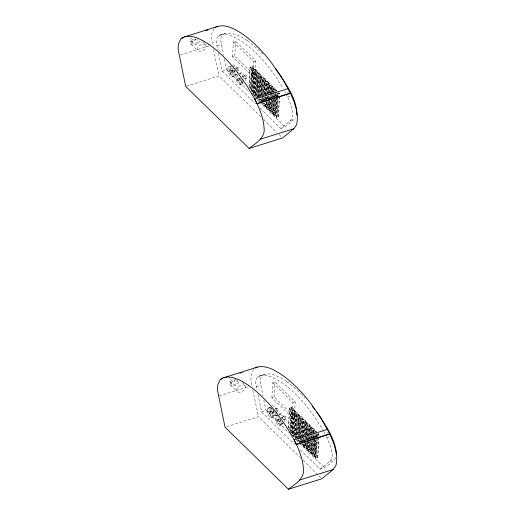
<?xml version="1.0" encoding="UTF-8"?>
<svg xmlns="http://www.w3.org/2000/svg" width="515" height="515" viewBox="0 0 515 515"><rect width="100%" height="100%" fill="white"/><g stroke="black" fill="none" stroke-linecap="round" stroke-linejoin="round"><path stroke-width="0.39" stroke-dasharray="2.58 1.93" d="M232.58 56.843L233.334 41.895L235.561 41.194L255.833 61.034L255.073 75.988L252.846 76.684L232.58 56.843L234.808 56.148L255.073 75.988M234.808 56.148L235.561 41.194M249.112 86.797L250.11 67.15L252.337 66.448L251.423 90.305M249.35 87.859L250.11 67.15M250.425 88.908L251.462 68.469L253.689 67.774L252.775 91.625L250.541 92.327M250.702 89.179L251.462 68.469M251.14 90.028L252.337 66.448M254.12 92.951L255.041 69.094L252.814 69.795L251.616 93.376L254.12 92.951L251.893 93.646M252.015 91.29L252.814 69.795M252.846 76.684L253.605 61.736L233.334 41.895M253.689 67.774L252.775 91.625M255.472 94.271L256.393 70.42L254.165 71.115L252.968 94.696L255.472 94.271L253.245 94.972M253.283 94.187L254.165 71.115M253.844 92.674L255.041 69.094M255.511 72.441L254.32 96.022L256.824 95.597L254.597 96.292L255.511 72.441L258.021 72.016L256.824 95.597M255.195 94L256.393 70.42M258.176 96.917L259.09 73.066L256.863 73.761L255.672 97.341L258.176 96.917L255.949 97.618M255.987 96.833L256.863 73.761M256.547 95.32L257.745 71.74M257.024 98.668L258.215 75.087L260.442 74.385L259.605 96.672M257.378 97.367L258.215 75.087M257.899 96.646L259.09 73.066M258.453 98.416L259.566 76.407L261.794 75.711L261.079 95.636M258.852 96.331L259.566 76.407M259.251 97.966L260.442 74.385M259.727 101.313L260.918 77.733L263.146 77.031L262.232 100.889L259.727 101.313L262.232 100.889M260.004 101.584L260.242 96.871M260.281 96.08L260.918 77.733M260.68 97.721L261.794 75.711M261.073 102.633L261.272 98.706M261.433 95.558L262.27 79.053L264.498 78.357L263.983 94.348M261.433 101.333L261.672 96.62M261.71 95.835L262.27 79.053M261.955 100.612L263.146 77.031M262.508 102.388L262.747 97.67M262.785 96.884L263.622 80.379L265.849 79.677L265.135 99.601M262.708 104.23L262.425 103.959L264.935 103.534L262.708 104.23L262.862 101.088M262.908 100.303L263.107 96.369M263.146 95.584L263.622 80.379M263.3 101.938L263.5 98.005M263.545 97.219L264.498 78.357M263.661 100.637L263.822 97.496M266.525 100.142L266.287 104.854L264.06 105.556L263.899 102.923M263.938 102.137L264.176 97.419M264.337 94.277L264.974 81.698L267.201 81.003L266.841 93.852M264.06 105.556L264.298 100.837M264.337 100.052L264.575 95.333M264.613 94.548L264.974 81.698M264.736 101.687L264.974 96.968M265.013 96.183L265.849 79.677M267.955 99.891L267.639 106.18L265.405 106.875L265.328 102.672M265.489 99.53L266.326 83.024L268.553 82.323L268.276 93.601M265.405 106.875L265.727 100.586M265.766 99.801L266.004 95.088M266.043 94.296L266.326 83.024M266.287 104.854L266.403 96.723M266.442 95.938L267.201 81.003M266.564 99.35L266.802 94.638M269.384 99.64L268.985 107.5L266.757 108.202L266.802 101.635M266.841 100.85L267.04 96.923M267.195 93.775L267.678 84.344L269.905 83.649L269.706 93.35M266.757 108.202L267.079 101.912M267.24 98.764L267.44 94.837M267.478 94.052L267.678 84.344M267.639 106.18L267.555 101.976M267.716 98.829L268.553 82.323M267.993 99.105L268.231 94.387M271.135 93.099L270.336 108.826L268.109 109.521L268.231 101.391M268.27 100.605L268.508 95.887M268.547 95.101L269.03 85.67L271.257 84.969L271.173 92.314M268.109 109.521L268.63 99.305M268.669 98.52L268.785 96.157M268.946 93.015L269.03 85.67M268.985 107.5L269.03 100.94M269.068 100.155L269.268 96.221M269.422 93.08L269.905 83.649M269.422 98.854L269.667 94.136M272.165 100.715L271.688 110.146L269.461 110.847L269.66 101.14M269.699 100.354L269.937 95.636M269.982 94.85L270.375 86.99L272.602 86.288L272.609 92.069M269.461 110.847L269.937 101.41M270.098 98.268L270.375 86.99M270.336 108.826L270.459 100.689M270.497 99.904L270.736 95.185M270.774 94.4L271.257 84.969M273.716 98.108L273.04 111.472L270.813 112.167L271.135 100.103M271.173 99.318L271.727 88.31L273.954 87.614L274.038 91.818M270.813 112.167L271.489 98.803M271.527 98.017L271.772 93.305M271.811 92.513L271.727 88.31M271.688 110.146L271.888 100.438M271.926 99.653L272.165 94.94M272.326 91.792L272.602 86.288M272.326 97.567L272.564 92.855M275.068 99.427L274.392 112.791L272.165 113.493L272.564 99.852M272.602 99.067L272.841 94.354M272.879 93.563L273.079 89.636L275.306 88.934L275.467 91.567M272.165 113.493L272.841 100.129M273.002 96.981L273.201 93.054M273.24 92.269L273.079 89.636M273.04 111.472L273.362 99.408M273.401 98.616L273.954 87.614M273.761 97.322L273.999 92.603M276.581 97.605L275.744 114.118L273.517 114.813L273.993 99.607M274.032 98.822L274.27 94.103M274.315 93.318L274.431 90.955L276.941 90.531L274.431 90.955M273.517 114.813L274.63 92.803M274.392 112.791L274.791 99.157M274.83 98.371L275.068 93.653M275.107 92.867L275.306 88.934M275.229 96.286L275.428 92.352M278.049 96.569L277.096 115.437L274.868 116.139L275.422 99.356M275.583 96.208L275.744 93.067M274.868 116.139L275.821 97.271M275.86 96.485L276.021 93.337M275.744 114.118L276.22 98.906M276.259 98.12L276.497 93.402M276.542 92.616L276.658 90.26M276.619 96.82L276.78 93.679M279.484 96.324L278.448 116.757L276.22 117.459L276.896 98.32M276.935 97.535L277.134 93.601L279.362 92.906L279.523 95.539M276.22 117.459L277.257 97.02M277.295 96.234L277.134 93.601M277.096 115.437L277.649 98.655M277.694 97.869L277.971 92.372M278.094 95.784L278.287 91.857M278.448 116.757L279.362 92.906M271.926 397.632L272.686 382.684L274.913 381.982L295.185 401.822L294.426 416.777L292.198 417.472L271.926 397.632L274.154 396.936L294.426 416.777M274.154 396.936L274.913 381.982M288.426 428.377L289.456 407.938L291.69 407.236L290.769 431.094L288.542 431.789M288.741 427.862L289.456 407.938M289.778 429.697L290.808 409.258L293.035 408.562L292.121 432.413L289.894 433.115M290.054 429.967L290.808 409.258M291.69 407.236L290.769 431.094M293.473 433.739L294.387 409.882L292.159 410.584L290.969 434.164L293.473 433.739L291.245 434.435M291.323 432.864L292.159 410.584M292.198 417.472L292.958 402.524L272.686 382.684M292.121 432.413L293.035 408.562M294.825 435.059L295.739 411.208L293.511 411.903L292.32 435.484L294.825 435.059L292.597 435.761M292.675 434.19L293.511 411.903M293.196 433.463L294.387 409.882M293.672 436.81L294.863 413.23L297.091 412.528L296.177 436.385L293.672 436.81L296.177 436.385M293.949 437.081L294.863 413.23M294.548 434.789L295.739 411.208M296.215 414.549L295.301 438.407L296.215 414.549L298.719 414.124L297.528 437.705L298.443 413.854M295.9 436.108L297.091 412.528M296.37 439.456L297.567 415.875L299.794 415.174L298.957 437.46M296.769 437.37L297.567 415.875M297.805 439.205L298.919 417.195L301.146 416.5L300.232 440.351L297.722 440.776L300.232 440.351M298.005 441.052L298.159 437.905M298.204 437.119L298.919 417.195M298.597 438.754L299.794 415.174M300.837 441.909L299.073 442.102L299.196 439.746M299.234 438.954L300.271 418.521L302.498 417.82L301.861 436.173M299.357 442.372L299.595 437.66M299.633 436.875L300.271 418.521M300.033 438.51L301.146 416.5M300.425 443.421L300.663 438.709M300.702 437.924L301.623 419.841L303.85 419.146L303.29 435.922M300.824 441.336L301.024 437.409M301.063 436.623L301.623 419.841M301.822 436.958L301.584 441.677L302.498 417.82M301.854 443.177L302.093 438.458M302.138 437.673L302.975 421.167L305.202 420.465L304.764 434.885M304.404 441.96L304.281 444.323L302.054 445.018L302.176 442.662M302.215 441.876L302.453 437.158M302.492 436.372L302.975 421.167M302.653 442.726L302.891 438.007M302.929 437.222L303.85 419.146M303.052 440.64L303.251 436.707M305.755 443.286L305.633 445.642L303.406 446.344L303.245 443.711M303.29 442.926L303.528 438.207M303.567 437.422L304.32 422.487L306.554 421.791L305.916 440.138M303.406 446.344L303.644 441.625M303.689 440.84L303.805 438.484M303.966 435.336L304.32 422.487M304.082 442.475L304.326 437.756M304.365 436.971L305.202 420.465M304.442 441.175L304.603 438.033M307.307 440.679L306.985 446.969L304.758 447.664L304.957 437.962M305.118 434.815L305.672 423.813L307.899 423.111L307.622 434.39M304.758 447.664L305.08 441.374M305.118 440.589L305.356 435.877M305.395 435.085L305.672 423.813M305.633 445.642L305.479 443.009M305.517 442.224L306.554 421.791M308.736 440.428L308.337 448.288L306.11 448.99L306.11 443.215M306.271 440.068L306.431 436.926M306.47 436.141L307.024 425.132L309.251 424.437L309.052 434.139M306.11 448.99L306.547 440.344M306.586 439.553L306.786 435.626M306.824 434.84L307.024 425.132M306.985 446.969L306.946 441.979M306.985 441.194L307.185 437.261M307.223 436.475L307.899 423.111M307.346 439.894L307.584 435.175M310.165 440.177L309.689 449.614L307.461 450.31L307.577 442.179M307.622 441.394L307.861 436.675M307.899 435.89L308.376 426.459L310.603 425.757L310.526 433.102M307.461 450.31L307.861 442.449M308.022 439.308L308.376 426.459M308.337 448.288L308.376 441.728M308.414 440.943L309.251 424.437M308.775 439.643L309.013 434.924M311.639 439.147L311.041 450.934L308.813 451.636L309.013 441.928M309.174 438.786L309.29 436.424M309.328 435.639L309.727 427.778L311.955 427.083L311.955 432.858M308.813 451.636L309.412 439.842M309.451 439.057L309.567 436.701M309.727 433.553L309.727 427.778M309.689 449.614L309.811 441.477M309.85 440.692L310.088 435.973M310.127 435.188L310.603 425.757M310.204 439.392L310.487 433.894M313.069 438.896L312.393 452.26L310.165 452.955L310.442 441.677M310.481 440.892L310.719 436.173M310.88 433.031L311.079 429.104L313.307 428.403L313.384 432.606M310.165 452.955L310.719 441.954M310.88 438.806L311.118 434.094M311.157 433.302L311.079 429.104M311.041 450.934L311.24 441.226M311.401 438.085L311.517 435.729M311.556 434.943L311.955 427.083M311.678 438.355L311.916 433.643M314.498 438.645L313.744 453.58L311.517 454.281L311.916 440.64M311.955 439.855L312.193 435.143M312.232 434.357L312.431 430.424L314.659 429.722L314.858 431.57M311.517 454.281L312.193 440.917M312.354 437.769L312.47 435.413M312.631 432.272L312.431 430.424M312.393 452.26L312.708 440.196M312.747 439.404L312.946 435.478M313.107 432.336L313.307 428.403M313.107 438.111L313.345 433.392M315.85 439.971L315.096 454.906L312.869 455.601L313.345 440.396M313.384 439.61L313.622 434.892M313.661 434.106L313.783 431.744L316.01 431.049L316.01 436.823M312.869 455.601L313.622 440.666M313.783 437.525L313.783 431.744M313.744 453.58L314.144 439.945M314.182 439.16L314.659 429.722M314.536 437.859L314.697 434.718M317.401 437.357L316.448 456.226L314.214 456.927L314.813 439.359M314.852 438.574L315.051 434.641M314.214 456.927L315.174 438.059M315.212 437.274L315.334 434.918M315.096 454.906L315.573 439.694M315.611 438.909L315.85 434.19M315.888 433.405L316.01 431.049M318.83 437.113L317.794 457.552L315.566 458.247L316.204 439.894M316.365 436.752L316.487 434.39L318.714 433.694L318.869 436.327M315.566 458.247L316.603 437.808M316.641 437.023L316.487 434.39M316.448 456.226L317.04 438.658M317.079 437.872L317.279 433.945M317.44 436.572L317.639 432.645M317.794 457.552L318.714 433.694M195.99 38.393C195.649 42.97 186.507 42.442 191.67 37.859M199.53 40.949C196.788 48.526 184.891 44.033 194.2 38.516M235.207 379.793C234.19 384.145 226.246 382.31 231.023 378.647M238.883 381.737C234.982 390.505 223.98 383.083 234.731 378.821M335.896 457.526C332.033 462.708 326.407 467.556 320.06 469.197L300.026 449.582M214.169 28.544L212.026 33.108A18.205 8.111 72.6 0 0 211.691 39.623L212.476 44.882M253.515 369.332L251.378 373.896A18.205 8.111 72.6 0 0 251.037 380.411L252.157 387.222M260.101 108.227L280.714 128.402C285.761 124.109 294.754 119.931 292.565 111.774C291.548 105.588 289.057 99.749 286.218 94.194M280.714 128.402L285.168 127.005L295.861 117.961M320.06 469.197C325.113 464.897 334.1 460.719 331.911 452.563C330.9 446.376 328.409 440.537 325.57 434.982M247.245 40.666C241.934 37.112 236.102 33.739 229.613 33.134C224.888 33.295 218.038 33.951 216.545 39.237A9.167 4.088 72.6 0 0 216.371 42.533L217.858 50.393M225.171 33.565L222.274 35.181L220.999 37.84A9.167 4.088 72.6 0 0 220.832 41.136L223.639 55.169M286.598 381.454C281.287 377.901 275.454 374.527 268.959 373.922C264.24 374.083 257.391 374.74 255.897 380.025A9.167 4.088 72.6 0 0 255.723 383.321L257.043 390.409M264.523 374.353L261.626 375.969L260.352 378.628A9.167 4.088 72.6 0 0 260.178 381.924L262.985 395.958M218.263 36.159L222.718 34.763M180.578 54.886L210.957 45.359M216.873 45.758L221.328 44.361M228.827 67.002L230.115 66.602M218.521 53.483L222.319 71.244L226.774 69.847L249.099 91.702M253.605 61.736L255.833 61.034M234.821 68.341L237.673 67.446M186.449 86.14L219.107 75.905L260.815 116.731M232.986 68.933A1.455 0.65 72.6 0 0 232.658 70.407A1.455 0.65 72.6 0 0 233.752 71.714L235.085 71.289M237.228 70.619L238.651 70.169M250.387 67.42L252.614 66.725M251.738 68.746L253.966 68.044M240.949 72.969L239.662 73.375A5.214 2.324 72.6 0 1 243.865 78.422M235.072 75.222L236.353 74.817M253.09 70.066L255.318 69.371M232.342 76.787L233.63 76.381M254.442 71.392L256.67 70.69M242.217 76.503L245.784 75.383M255.794 72.712L258.021 72.016M257.146 74.038L259.373 73.336M243.91 79.001L246.762 78.106M258.498 75.357L260.725 74.662M259.85 76.684L262.077 75.982M261.195 78.003L263.423 77.308M240.453 84.724L241.735 84.318M262.547 79.329L264.774 78.628M263.899 80.649L266.126 79.947M265.251 81.969L267.478 81.273M266.603 83.295L268.83 82.593M267.955 84.615L270.182 83.919M269.306 85.941L271.534 85.239M270.658 87.26L272.886 86.565M272.01 88.586L274.238 87.885M273.362 89.906L275.589 89.211M277.411 93.878L279.639 93.176M290.009 91.477L285.555 92.874L284.789 91.425M287.55 96.839L292.011 95.468M263.777 105.279L266.004 104.584M265.128 106.605L267.356 105.903M266.48 107.925L268.708 107.229M267.832 109.251L270.06 108.549M269.184 110.57L271.411 109.875M270.536 111.897L272.763 111.195M271.888 113.216L274.115 112.521M273.24 114.542L275.467 113.841M274.592 115.862L276.819 115.167M275.937 117.188L278.164 116.487M290.325 120.51L294.78 119.113M257.616 376.948L262.071 375.551M219.171 395.913L248.79 386.623M256.219 386.546L260.674 385.149M268.18 407.79L269.461 407.391M257.873 394.271L261.665 412.032L266.12 410.635L289.024 433.051M292.958 402.524L295.185 401.822M274.888 408.904L277.025 408.234M226.561 426.697L258.459 416.693L300.734 458.08M273.15 412.483L274.437 412.077M276.574 411.408L278.003 410.957M289.739 408.208L291.966 407.513M291.091 409.534L293.318 408.833M279.014 414.163L280.295 413.757M274.418 416.011L275.705 415.605M276.285 415.727L277.572 415.328A5.214 2.324 72.6 0 0 278.094 423.15A5.214 2.324 72.6 0 0 282.033 422.86M292.443 410.854L294.67 410.159M271.695 417.575L272.982 417.169M293.795 412.18L296.022 411.479M281.563 417.292L285.13 416.172M295.14 413.5L297.367 412.805M296.492 414.826L298.719 414.124M283.256 419.789L286.115 418.895M297.844 416.146L300.071 415.451M299.196 417.472L301.423 416.77M300.548 418.792L302.775 418.096M279.8 425.512L281.087 425.107M301.899 420.118L304.127 419.416M303.251 421.437L305.479 420.742M304.603 422.764L306.831 422.062M305.955 424.083L308.182 423.382M307.307 425.403L309.534 424.708M308.659 426.729L310.886 426.027M289.617 432.838L291.844 432.143M310.004 428.049L312.232 427.353M311.356 429.375L313.584 428.673M312.708 430.695L314.935 429.999M314.06 432.021L316.287 431.319M295.018 438.13L297.252 437.435M316.764 434.666L318.991 433.965M329.362 432.265L324.907 433.662L323.304 430.682M299.073 442.102L301.301 441.4M326.896 437.634L331.364 436.257M303.129 446.067L305.356 445.372M304.481 447.393L306.708 446.692M305.833 448.713L308.06 448.018M307.185 450.039L309.412 449.338M308.536 451.359L310.764 450.664M309.882 452.685L312.109 451.983M311.234 454.005L313.461 453.309M312.586 455.331L314.813 454.629M313.938 456.651L316.165 455.955M315.289 457.977L317.517 457.275M329.671 461.298L334.132 459.901M220.716 34.962C228.699 33.127 236.359 37.917 242.79 42.063A148.294 66.062 72.6 0 1 269.667 68.424L276.317 77.488L283.089 88.355M260.069 375.75C268.051 373.916 275.712 378.705 282.143 382.851A148.294 66.062 72.6 0 1 309.019 409.213L316.706 419.828L323.021 430.173M196.08 39.056C186.926 41.792 197.226 47.586 198.082 39.97M236.72 380.006C234.422 378.995 229.999 382.317 232.394 384.448C235.613 385.658 239.926 380.63 235.542 378.731M205.697 44.857C202.324 42.05 194.509 47.76 198.372 51.197C200.657 51.996 203.129 50.773 204.77 49.189C207.848 46.659 205.086 43.228 202.453 41.683M197.367 39.217L197.811 39.526M245.043 385.645C241.677 382.838 233.862 388.548 237.724 391.986C242.861 393.672 249.447 386.096 242.346 382.999M257.114 99.549L259.406 101.79M259.978 102.35L285.168 127.005M222.319 71.244L255.524 103.747M190.441 41.226L192.604 43.344M191.207 44.367L197.689 50.715M263.667 119.525L276.812 132.387M279.098 134.627L281.383 136.861M304.281 444.323L301.777 444.748L302.054 445.018M296.466 440.338L298.752 442.578M299.324 443.138L324.514 467.794M261.665 412.032L294.87 444.535M229.787 382.014L231.95 384.132M230.553 385.156L237.042 391.503M303.02 460.313L320.729 477.65M224.463 59.032L226.774 69.847M213.474 49.537L219.107 75.905M263.815 399.82L266.12 410.635M252.82 390.325L258.459 416.693M280.109 419.468A5.214 2.324 72.6 0 1 279.42 425.635A5.214 2.324 72.6 0 1 275.506 420.028A5.214 2.324 72.6 0 1 277.553 415.811M282.999 423.485A5.214 2.324 72.6 0 1 279.864 422.5A5.214 2.324 72.6 0 1 278.068 416.41M279.606 414.034A5.214 2.324 72.6 0 1 283.437 420.504M281.345 417.633A1.455 0.65 72.6 0 1 282.31 417.691A1.455 0.65 72.6 0 1 282.767 419.673M283.218 423.671A5.214 2.324 72.6 0 1 279.993 419.802M279.503 414.993A5.214 2.324 72.6 0 1 282.967 415.212A5.214 2.324 72.6 0 1 284.608 422.313M280.707 420.246A1.455 0.65 72.6 0 1 280.34 419.719M286.598 381.506A148.294 66.062 72.6 0 1 301.378 394.027M301.79 394.445A148.294 66.062 72.6 0 1 302.62 395.288M304.268 397.02A148.294 66.062 72.6 0 1 305.092 397.908M272.763 409.901A5.214 2.324 72.6 0 1 273.156 417.053A5.214 2.324 72.6 0 1 269.01 412.998A5.214 2.324 72.6 0 1 270.06 407.256M270.729 407.468A5.214 2.324 72.6 0 1 272.132 408.839M275.325 412.567A5.214 2.324 72.6 0 1 272.094 415.006A5.214 2.324 72.6 0 1 270.427 406.689M274.572 411.949A1.455 0.65 72.6 0 1 273.265 410.674M273.24 410.796A1.455 0.65 72.6 0 1 273.098 412.502A1.455 0.65 72.6 0 1 272.01 411.195A1.455 0.65 72.6 0 1 272.338 409.721M276.182 415.142A5.214 2.324 72.6 0 1 273.04 414.157A5.214 2.324 72.6 0 1 271.244 408.067M272.19 405.826A5.214 2.324 72.6 0 1 276.394 410.867M242.649 80.881A5.214 2.324 72.6 0 1 239.069 82.87A5.214 2.324 72.6 0 1 238.22 74.54M240.235 78.473A1.455 0.65 72.6 0 1 240.518 80.758A1.455 0.65 72.6 0 1 239.269 79.265A1.455 0.65 72.6 0 1 240.042 78.241M241.142 79.986A5.214 2.324 72.6 0 1 239.642 84.82A5.214 2.324 72.6 0 1 236.082 78.808A5.214 2.324 72.6 0 1 238.2 75.023M243.177 83.16A5.214 2.324 72.6 0 1 238.754 76.819M242.082 76.632A1.455 0.65 72.6 0 1 243.132 77.199M243.28 77.54A1.455 0.65 72.6 0 1 243.46 78.602M243.196 82.677A5.214 2.324 72.6 0 1 240.64 79.014M240.151 74.205A5.214 2.324 72.6 0 1 243.273 73.973A5.214 2.324 72.6 0 1 245.41 80.507M241.361 79.458A1.455 0.65 72.6 0 1 241.168 79.226M247.251 40.717A148.294 66.062 72.6 0 1 263.268 54.5M233.939 70.343A5.214 2.324 72.6 0 1 233.244 76.51A5.214 2.324 72.6 0 1 229.33 70.903A5.214 2.324 72.6 0 1 231.383 66.68M232.78 68.051A5.214 2.324 72.6 0 1 233.411 69.113M236.012 72.976A5.214 2.324 72.6 0 1 232.4 73.774A5.214 2.324 72.6 0 1 231.081 65.901M233.527 66.055A5.214 2.324 72.6 0 1 234.222 66.886M233.887 70.008A1.455 0.65 72.6 0 1 233.752 71.714M236.829 74.353A5.214 2.324 72.6 0 1 234.029 73.819A5.214 2.324 72.6 0 1 231.93 68.476M232.838 65.032A5.214 2.324 72.6 0 1 237.048 70.079M234.924 71.328A1.455 0.65 72.6 0 1 234.022 70.246M260.603 99.292L258.376 99.987L260.88 99.562L260.603 99.292M277.289 419.886A1.455 0.65 72.6 0 0 278.37 422.017A1.455 0.65 72.6 0 0 278.473 419.957A1.455 0.65 72.6 0 0 277.289 419.886M278.576 419.48A1.455 0.65 72.6 0 0 279.651 421.618A1.455 0.65 72.6 0 0 279.761 419.558A1.455 0.65 72.6 0 0 278.576 419.48M284.872 416.796A1.455 0.65 72.6 0 0 285.947 418.933A1.455 0.65 72.6 0 0 286.05 416.873A1.455 0.65 72.6 0 0 284.872 416.796M267.234 410.037A5.214 2.324 72.6 0 0 271.102 417.704A5.214 2.324 72.6 0 0 271.476 410.307A5.214 2.324 72.6 0 0 267.234 410.037M269.184 411.949A1.455 0.65 72.6 0 0 270.259 414.086A1.455 0.65 72.6 0 0 270.362 412.019A1.455 0.65 72.6 0 0 269.184 411.949M270.472 411.543A1.455 0.65 72.6 0 0 271.547 413.68A1.455 0.65 72.6 0 0 271.65 411.62A1.455 0.65 72.6 0 0 270.472 411.543M276.761 408.859A1.455 0.65 72.6 0 0 277.836 410.996A1.455 0.65 72.6 0 0 277.946 408.936A1.455 0.65 72.6 0 0 276.761 408.859M237.943 79.098A1.455 0.65 72.6 0 0 239.018 81.228A1.455 0.65 72.6 0 0 239.121 79.168A1.455 0.65 72.6 0 0 237.943 79.098M245.52 76.008A1.455 0.65 72.6 0 0 246.595 78.145A1.455 0.65 72.6 0 0 246.698 76.085A1.455 0.65 72.6 0 0 245.52 76.008M227.881 69.248A5.214 2.324 72.6 0 0 231.75 76.915A5.214 2.324 72.6 0 0 232.123 69.519A5.214 2.324 72.6 0 0 227.881 69.248M229.832 71.16A1.455 0.65 72.6 0 0 230.913 73.291A1.455 0.65 72.6 0 0 231.016 71.231A1.455 0.65 72.6 0 0 229.832 71.16M231.119 70.755A1.455 0.65 72.6 0 0 232.194 72.892A1.455 0.65 72.6 0 0 232.297 70.832A1.455 0.65 72.6 0 0 231.119 70.755M237.409 68.07A1.455 0.65 72.6 0 0 238.49 70.207A1.455 0.65 72.6 0 0 238.593 68.147A1.455 0.65 72.6 0 0 237.409 68.07"/><path stroke-width="0.77" d="M336.533 454.706C335.432 438.799 325.538 425.132 316.88 412.277M296.968 115.386C297.052 98.288 285.58 83.617 276.413 69.976M249.106 148.462C255.858 143.215 265.708 137.685 264.053 127.578C263.519 119.177 260.513 111.176 257.017 103.599L290.434 93.118L294.097 101.886L296.473 109.991L297.47 117.098L297.046 122.918L296.299 125.267L293.795 128.731L282.523 137.981L249.106 148.462L185.69 86.378L178.274 50.103A18.205 8.111 72.6 0 1 178.608 43.588L180.752 39.024L183.134 37.338L218.012 26.297C226.787 24.192 235.265 29.342 242.34 33.939A157.378 70.111 72.6 0 1 270.864 61.909L281.293 76.677L290.434 93.118M288.458 489.25C295.211 484.003 305.054 478.474 303.406 468.367C302.872 459.966 299.859 451.964 296.37 444.387L329.78 433.907L333.443 442.675L335.825 450.78L336.816 457.887L336.392 463.706L335.651 466.056L333.141 469.519L321.875 478.77L288.458 489.25L225.042 427.173L217.62 390.891A18.205 8.111 72.6 0 1 217.961 384.377L220.098 379.812L222.48 378.126L257.365 367.086C266.133 364.981 274.617 370.131 281.686 374.727A157.378 70.111 72.6 0 1 310.217 402.698L320.645 417.465L329.78 433.907M215.212 27.623L215.862 27.218M255.215 368.006L255.897 367.646M216.545 26.857L218.012 26.297M256.612 367.343L257.365 367.086M181.473 38.335L183.752 37.621M205.775 30.713L208.054 29.999M288.162 88.599L254.751 99.073L246.801 85.464L237.454 72.351M257.075 103.734L254.751 99.073L257.082 103.727L290.492 93.254L290.305 92.861M260.378 139.205L293.795 128.731M220.826 379.124L222.345 378.647M239.81 373.169L242.089 372.454M327.514 429.388L294.097 439.868L286.147 426.253L276.806 413.139M296.428 444.522L294.097 439.868L296.428 444.516L329.845 434.042L329.652 433.649M299.73 479.993L333.141 469.519M184.595 36.771C193.37 34.672 201.854 39.822 208.923 44.419M223.948 377.559C232.716 375.461 241.2 380.611 248.269 385.207M313.867 408.266L314.633 409.258M275.28 68.469L276.034 69.474M248.275 385.252A157.378 70.111 72.6 0 1 276.8 413.178M312.309 406.341A148.294 66.062 72.6 0 1 313.088 407.32M208.923 44.464A157.378 70.111 72.6 0 1 237.447 72.39"/></g></svg>
